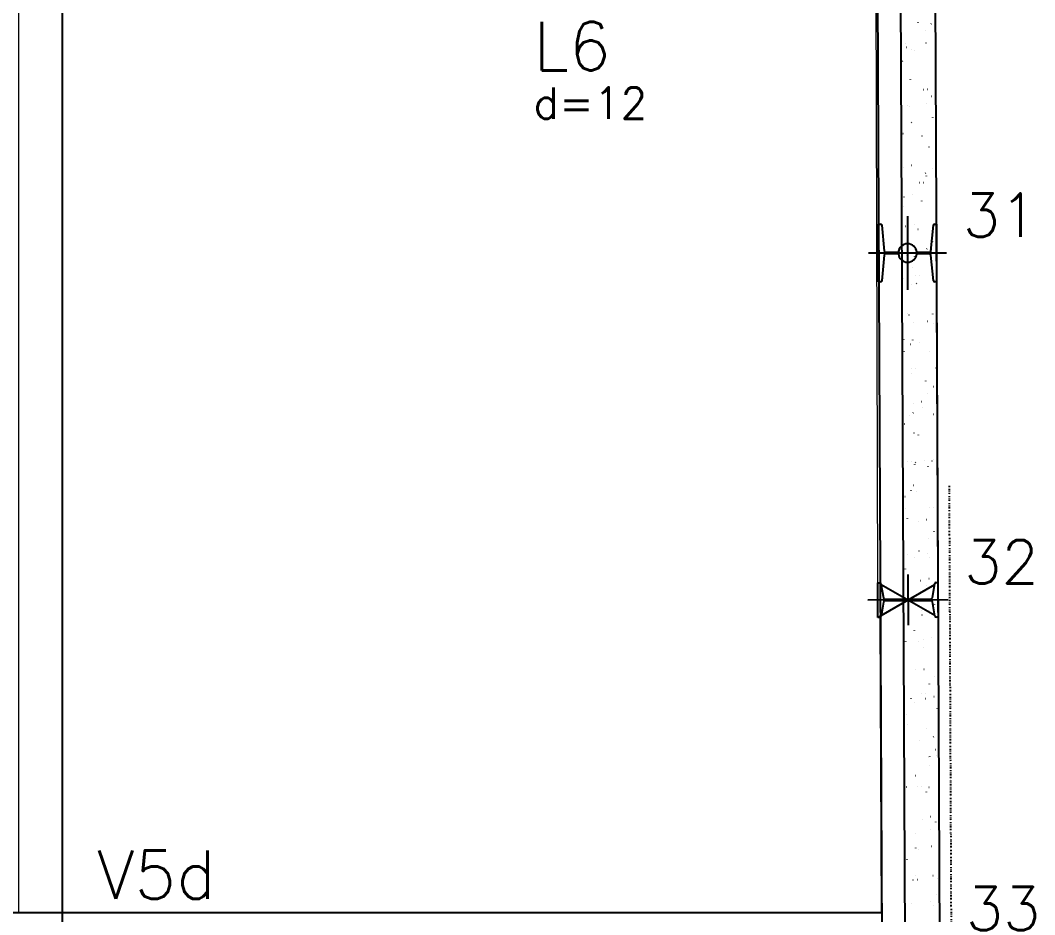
# Model space of a CAD drawing. Extents: x -40810 to 33675, y -2018 to 21213.
# Drawn here: x 22589.6 to 23028.2, y 3268.6 to 3655.6 of the extents above; entities that cross this region are included whole.
import ezdxf

# ---------------------------------------------------------------- set-up
doc = ezdxf.new("R2010")
doc.units = 0
doc.linetypes.add('ESTILO_TQS_0003', pattern=[1.5, 0.5, -0.4, 0.1, -0.5])
doc.layers.get('0').update_dxf_attribs({"color": 1, "lineweight": 9})
for name, color, linetype in [('1', 5, 'Continuous'), ('10', 7, 'Continuous'), ('13', 7, 'Continuous'), ('19', 5, 'Continuous'), ('24', 5, 'ESTILO_TQS_0003'), ('3', 2, 'Continuous'), ('49', 20, 'Continuous'), ('51', 6, 'Continuous'), ('52', 21, 'Continuous'), ('8', 5, 'Continuous')]:
    doc.layers.add(name, color=color, linetype=linetype)
doc.styles.get("Standard").update_dxf_attribs({"font": 'romans.shx', "width": 0.8})

# ---------------------------------------------------------------- blocks, each defined once
blk = doc.blocks.new('_H9EFD498501-004')
for p, q in [((3966.443747, 4196.784272), (3966.453536, 4196.858631)), ((3969.724598, 4193.049442), (3969.770255, 4193.108943)), ((3972.121596, 4196.173271), (3972.167254, 4196.232772)), ((3958.985017, 4187.441698), (3958.985017, 4187.441698)), ((3958.985017, 4187.441698), (3958.985017, 4187.441698)), ((3958.985017, 4187.441698), (3958.985017, 4187.441698)), ((3958.993822, 4185.484193), (3958.993822, 4185.484193)), ((3959.11293, 4187.447283), (3959.187858, 4187.450554)), ((3960.986145, 4187.529069), (3961.061074, 4187.532341)), ((3961.452887, 4186.029355), (3961.52611, 4186.045588)), ((3963.469575, 4184.897736), (3963.515232, 4184.957238)), ((3964.852959, 4184.701038), (3964.862748, 4184.775396)), ((3969.827722, 4187.915101), (3969.902651, 4187.918372)), ((3959.725692, 4180.018613), (3959.771349, 4180.078115)), ((3959.02253, 4179.102235), (3959.02253, 4179.102235)), ((3959.02253, 4179.102235), (3959.02253, 4179.102235)), ((3959.02253, 4179.102235), (3959.02253, 4179.102235)), ((3959.05175, 4172.606478), (3959.05175, 4172.606478)), ((3959.05175, 4172.606478), (3959.05175, 4172.606478)), ((3959.05175, 4172.606478), (3959.05175, 4172.606478)), ((3963.18875, 4172.060116), (3963.198539, 4172.134474)), ((3959.075433, 4167.341511), (3959.075433, 4167.341511)), ((3959.075433, 4167.341511), (3959.075433, 4167.341511)), ((3959.075433, 4167.341511), (3959.075433, 4167.341511)), ((3968.655269, 4167.759776), (3968.730198, 4167.763047)), ((3970.528484, 4167.841562), (3970.603413, 4167.844833)), ((3972.296826, 4164.775945), (3972.342483, 4164.835447)), ((3959.109677, 4159.728762), (3959.109677, 4159.728762)), ((3961.700751, 4160.757645), (3961.710541, 4160.832003)), ((3962.530772, 4160.487201), (3962.603994, 4160.503433)), ((3969.899828, 4161.652116), (3969.945485, 4161.711618)), ((3963.644805, 4153.500411), (3963.690462, 4153.559912)), ((3972.861276, 4155.490846), (3972.871065, 4155.565204)), ((3959.163961, 4147.660862), (3959.163961, 4147.660862)), ((3959.163961, 4147.660862), (3959.163961, 4147.660862)), ((3959.163961, 4147.660862), (3959.163961, 4147.660862)), ((3959.165848, 4147.241324), (3959.165848, 4147.241324)), ((3959.167604, 4146.851046), (3959.167604, 4146.851046)), ((3959.167604, 4146.851046), (3959.167604, 4146.851046)), ((3959.225548, 4146.863892), (3959.29877, 4146.880125)), ((3959.240668, 4147.244591), (3959.315597, 4147.247862)), ((3959.900922, 4148.621288), (3959.946579, 4148.680789)), ((3960.109963, 4148.67441), (3960.119753, 4148.748769)), ((3968.082245, 4147.630622), (3968.157173, 4147.633894)), ((3959.190807, 4141.692725), (3959.190807, 4141.692725)), ((3959.190807, 4141.692725), (3959.190807, 4141.692725)), ((3971.197067, 4142.849924), (3971.206856, 4142.924282)), ((3959.225531, 4133.973331), (3959.225531, 4133.973331)), ((3959.225531, 4133.973331), (3959.225531, 4133.973331)), ((3959.225531, 4133.973331), (3959.225531, 4133.973331)), ((3959.947546, 4134.133398), (3960.020768, 4134.149631)), ((3963.608656, 4134.945046), (3963.681878, 4134.961279)), ((3969.709068, 4131.547452), (3969.718858, 4131.621811)), ((3972.472056, 4133.378619), (3972.517713, 4133.438121)), ((3959.256264, 4127.141137), (3959.256264, 4127.141137)), ((3959.256264, 4127.141137), (3959.256264, 4127.141137)), ((3959.256264, 4127.141137), (3959.256264, 4127.141137)), ((3966.909792, 4127.475297), (3966.98472, 4127.478569)), ((3968.783007, 4127.557083), (3968.857936, 4127.560355)), ((3970.075058, 4130.254791), (3970.120715, 4130.314292)), ((3959.283458, 4121.095615), (3959.283458, 4121.095615)), ((3959.283458, 4121.095615), (3959.283458, 4121.095615)), ((3960.303432, 4121.321738), (3960.376655, 4121.337971)), ((3963.820034, 4122.103085), (3963.865691, 4122.162587)), ((3968.11828, 4119.464218), (3968.12807, 4119.538576)), ((3959.305392, 4116.219488), (3959.305392, 4116.219488)), ((3959.305392, 4116.219488), (3959.305392, 4116.219488)), ((3959.305392, 4116.219488), (3959.305392, 4116.219488)), ((3960.076152, 4117.223962), (3960.121809, 4117.283464)), ((3959.341385, 4108.2179), (3959.341385, 4108.2179)), ((3959.341385, 4108.2179), (3959.341385, 4108.2179)), ((3959.341385, 4108.2179), (3959.341385, 4108.2179)), ((3959.346679, 4107.04095), (3959.346679, 4107.04095)), ((3959.346679, 4107.04095), (3959.346679, 4107.04095)), ((3961.02543, 4108.591244), (3961.098652, 4108.607477)), ((3964.68654, 4109.402892), (3964.759762, 4109.419125)), ((3966.336768, 4107.346144), (3966.411696, 4107.349415)), ((3966.454071, 4106.823296), (3966.463861, 4106.897654)), ((3972.647286, 4101.981294), (3972.692943, 4102.040795)), ((3970.250288, 4098.857465), (3970.295945, 4098.916966)), ((3959.399312, 4095.340184), (3959.399312, 4095.340184)), ((3959.399312, 4095.340184), (3959.399312, 4095.340184)), ((3961.381316, 4095.779584), (3961.454539, 4095.795817)), ((3964.966073, 4095.520825), (3964.975862, 4095.595183)), ((3963.995264, 4090.705759), (3964.040921, 4090.765261)), ((3959.437094, 4086.940763), (3959.437094, 4086.940763)), ((3959.437094, 4086.940763), (3959.437094, 4086.940763)), ((3959.437094, 4086.940763), (3959.437094, 4086.940763)), ((3959.446823, 4084.778115), (3959.446823, 4084.778115)), ((3959.446823, 4084.778115), (3959.446823, 4084.778115)), ((3959.446823, 4084.778115), (3959.446823, 4084.778115)), ((3960.251381, 4085.826636), (3960.297039, 4085.886138)), ((3963.375285, 4083.43759), (3963.385074, 4083.511949)), ((3965.164315, 4087.190819), (3965.239243, 4087.19409)), ((3965.764424, 4083.860738), (3965.837646, 4083.876971)), ((3967.03753, 4087.272605), (3967.112459, 4087.275876)), ((3959.457239, 4082.462469), (3959.457239, 4082.462469)), ((3959.457239, 4082.462469), (3959.457239, 4082.462469)), ((3959.457239, 4082.462469), (3959.457239, 4082.462469)), ((3962.103314, 4083.049089), (3962.176536, 4083.065322)), ((3974.462388, 4077.613104), (3974.472178, 4077.687462)), ((3961.711076, 4070.796668), (3961.720865, 4070.871027)), ((3962.459201, 4070.23743), (3962.532423, 4070.253663)), ((3972.822516, 4070.583968), (3972.868173, 4070.64347)), ((3959.515166, 4069.584753), (3959.515166, 4069.584753)), ((3959.515166, 4069.584753), (3959.515166, 4069.584753)), ((3959.52751, 4066.840576), (3959.52751, 4066.840576)), ((3959.52751, 4066.840576), (3959.52751, 4066.840576)), ((3964.591291, 4067.061665), (3964.666219, 4067.064937)), ((3970.425518, 4067.460139), (3970.471175, 4067.519641)), ((3972.97439, 4066.310632), (3972.984179, 4066.384991)), ((3960.223077, 4059.494197), (3960.232867, 4059.568555)), ((3963.181198, 4057.506935), (3963.25442, 4057.523168)), ((3964.170494, 4059.308434), (3964.216151, 4059.367935)), ((3966.842308, 4058.318584), (3966.91553, 4058.334817)), ((3959.573093, 4056.707037), (3959.573093, 4056.707037)), ((3959.573093, 4056.707037), (3959.573093, 4056.707037)), ((3959.573093, 4056.707037), (3959.573093, 4056.707037)), ((3959.582445, 4054.628108), (3959.582445, 4054.628108)), ((3959.582445, 4054.628108), (3959.582445, 4054.628108)), ((3959.582445, 4054.628108), (3959.582445, 4054.628108)), ((3959.588253, 4053.336742), (3959.588253, 4053.336742)), ((3959.588253, 4053.336742), (3959.588253, 4053.336742)), ((3959.588253, 4053.336742), (3959.588253, 4053.336742)), ((3960.426611, 4054.429311), (3960.472268, 4054.488812)), ((3971.383602, 4054.227398), (3971.393391, 4054.301756)), ((3959.617925, 4046.740389), (3959.617925, 4046.740389)), ((3959.617925, 4046.740389), (3959.617925, 4046.740389)), ((3959.617925, 4046.740389), (3959.617925, 4046.740389)), ((3959.63102, 4043.829322), (3959.63102, 4043.829322)), ((3959.63102, 4043.829322), (3959.63102, 4043.829322)), ((3963.418838, 4046.90634), (3963.493766, 4046.909611)), ((3963.537085, 4044.695276), (3963.610307, 4044.711509)), ((3965.292053, 4046.988126), (3965.366982, 4046.991398)), ((3974.13363, 4047.374158), (3974.208559, 4047.377429)), ((3969.719393, 4041.586476), (3969.729182, 4041.660834)), ((3970.600748, 4036.062814), (3970.646405, 4036.122315)), ((3972.997746, 4039.186642), (3973.043403, 4039.246144)), ((3959.688947, 4030.951606), (3959.688947, 4030.951606)), ((3959.688947, 4030.951606), (3959.688947, 4030.951606)), ((3959.688947, 4030.951606), (3959.688947, 4030.951606)), ((3964.259082, 4031.964781), (3964.332305, 4031.981014)), ((3967.920192, 4032.776429), (3967.993415, 4032.792662)), ((3959.708341, 4026.640202), (3959.708341, 4026.640202)), ((3959.708341, 4026.640202), (3959.708341, 4026.640202)), ((3962.845814, 4026.777187), (3962.920742, 4026.780458)), ((3964.345724, 4027.911108), (3964.391381, 4027.97061)), ((3968.231394, 4030.284005), (3968.241184, 4030.358363)), ((3972.961177, 4027.218833), (3973.036106, 4027.222104)), ((3959.729684, 4021.895368), (3959.729684, 4021.895368)), ((3959.729684, 4021.895368), (3959.729684, 4021.895368)), ((3959.729684, 4021.895368), (3959.729684, 4021.895368)), ((3960.601841, 4023.031985), (3960.647498, 4023.091487)), ((3959.746874, 4018.073891), (3959.746874, 4018.073891)), ((3959.746874, 4018.073891), (3959.746874, 4018.073891)), ((3964.614969, 4019.153121), (3964.688191, 4019.169354)), ((3966.640606, 4018.20077), (3966.650396, 4018.275129)), ((3959.798756, 4006.540014), (3959.798756, 4006.540014)), ((3959.798756, 4006.540014), (3959.798756, 4006.540014)), ((3959.798756, 4006.540014), (3959.798756, 4006.540014)), ((3959.804801, 4005.196175), (3959.804801, 4005.196175)), ((3959.804801, 4005.196175), (3959.804801, 4005.196175)), ((3959.804801, 4005.196175), (3959.804801, 4005.196175)), ((3961.673361, 4006.621861), (3961.748289, 4006.625133)), ((3963.546576, 4006.703648), (3963.621505, 4006.706919)), ((3964.976397, 4005.559848), (3964.986187, 4005.634207)), ((3965.336967, 4006.422627), (3965.410189, 4006.43886)), ((3968.998077, 4007.234275), (3969.071299, 4007.250508)), ((3970.775977, 4004.665488), (3970.821635, 4004.72499)), ((3972.388153, 4007.089679), (3972.463082, 4007.092951)), ((3973.172976, 4007.789317), (3973.218633, 4007.848818)), ((3964.520954, 3996.513783), (3964.566611, 3996.573284)), ((3959.862728, 3992.31846), (3959.862728, 3992.31846)), ((3959.862728, 3992.31846), (3959.862728, 3992.31846)), ((3960.777071, 3991.634659), (3960.822728, 3991.694161)), ((3963.488399, 3994.257377), (3963.498188, 3994.331735)), ((3965.692853, 3993.610967), (3965.766075, 3993.6272)), ((3959.871115, 3990.453995), (3959.871115, 3990.453995)), ((3959.871115, 3990.453995), (3959.871115, 3990.453995)), ((3959.871115, 3990.453995), (3959.871115, 3990.453995)), ((3971.2157, 3986.934354), (3971.290629, 3986.937626)), ((3973.088915, 3987.016141), (3973.163844, 3987.019412)), ((3974.648923, 3988.990578), (3974.658713, 3989.064936)), ((3959.889172, 3986.439827), (3959.889172, 3986.439827)), ((3959.889172, 3986.439827), (3959.889172, 3986.439827)), ((3961.100337, 3986.492708), (3961.175265, 3986.495979)), ((3959.920655, 3979.440744), (3959.920655, 3979.440744)), ((3959.920655, 3979.440744), (3959.920655, 3979.440744)), ((3959.920655, 3979.440744), (3959.920655, 3979.440744)), ((3961.897611, 3982.174143), (3961.9074, 3982.248501)), ((3966.414851, 3980.880472), (3966.488073, 3980.896705)), ((3970.075961, 3981.692121), (3970.149183, 3981.708354)), ((3972.984715, 3976.349656), (3972.994504, 3976.424014)), ((3973.348205, 3976.391991), (3973.393862, 3976.451493)), ((3960.233402, 3969.533221), (3960.243191, 3969.607579)), ((3970.951207, 3973.268162), (3970.996864, 3973.327664)), ((3959.974082, 3967.563491), (3959.974082, 3967.563491)), ((3959.978582, 3966.563028), (3959.978582, 3966.563028)), ((3959.978582, 3966.563028), (3959.978582, 3966.563028)), ((3959.979587, 3966.33964), (3960.002812, 3966.340654)), ((3961.801099, 3966.419169), (3961.876028, 3966.422441)), ((3964.696184, 3965.116457), (3964.741841, 3965.175958)), ((3966.770737, 3968.068813), (3966.843959, 3968.085046)), ((3970.642676, 3966.805201), (3970.717605, 3966.808472)), ((3971.496716, 3965.047185), (3971.506505, 3965.121543)), ((3960.012546, 3959.012622), (3960.012546, 3959.012622)), ((3960.012546, 3959.012622), (3960.012546, 3959.012622)), ((3960.012546, 3959.012622), (3960.012546, 3959.012622)), ((3960.952301, 3960.237334), (3960.997958, 3960.296835)), ((3971.153845, 3956.149967), (3971.227067, 3956.1662)), ((3960.03651, 3953.685313), (3960.03651, 3953.685313)), ((3960.03651, 3953.685313), (3960.03651, 3953.685313)), ((3960.03651, 3953.685313), (3960.03651, 3953.685313)), ((3967.492735, 3955.338318), (3967.565957, 3955.354551)), ((3969.905928, 3952.96395), (3969.915717, 3953.038309)), ((3960.070003, 3946.239453), (3960.070003, 3946.239453)), ((3960.070003, 3946.239453), (3960.070003, 3946.239453)), ((3960.070003, 3946.239453), (3960.070003, 3946.239453)), ((3969.470223, 3946.649876), (3969.545152, 3946.653147)), ((3971.343438, 3946.731662), (3971.418367, 3946.734934)), ((3973.523435, 3944.994666), (3973.569092, 3945.054167)), ((3960.094437, 3940.807597), (3960.094437, 3940.807597)), ((3960.094437, 3940.807597), (3960.094437, 3940.807597)), ((3967.848621, 3942.526659), (3967.921844, 3942.542892)), ((3968.241719, 3940.323028), (3968.251508, 3940.397387)), ((3971.126437, 3941.870837), (3971.172094, 3941.930338)), ((3964.871413, 3933.719131), (3964.917071, 3933.778633)), ((3968.570619, 3929.796164), (3968.643841, 3929.812397)), ((3972.231729, 3930.607813), (3972.304951, 3930.624046)), ((3960.152364, 3927.929882), (3960.152364, 3927.929882)), ((3960.152364, 3927.929882), (3960.152364, 3927.929882)), ((3960.152364, 3927.929882), (3960.152364, 3927.929882)), ((3960.153977, 3927.571248), (3960.153977, 3927.571248)), ((3960.153977, 3927.571248), (3960.153977, 3927.571248)), ((3960.153977, 3927.571248), (3960.153977, 3927.571248)), ((3960.160418, 3926.139266), (3960.160418, 3926.139266)), ((3960.160418, 3926.139266), (3960.160418, 3926.139266)), ((3961.127531, 3928.840008), (3961.173188, 3928.89951)), ((3966.75372, 3929.020557), (3966.76351, 3929.094915)), ((3968.897199, 3926.520722), (3968.972127, 3926.523994)), ((3965.162932, 3916.937323), (3965.172722, 3917.011681)), ((3968.926506, 3916.984505), (3968.999728, 3917.000738)), ((3960.210291, 3915.052166), (3960.210291, 3915.052166)), ((3960.210291, 3915.052166), (3960.210291, 3915.052166)), ((3973.698665, 3913.59734), (3973.744322, 3913.656841)), ((3971.301667, 3910.473511), (3971.347324, 3910.533013)), ((3960.250834, 3906.039079), (3960.250834, 3906.039079)), ((3960.250834, 3906.039079), (3960.250834, 3906.039079)), ((3960.250834, 3906.039079), (3960.250834, 3906.039079)), ((3963.498724, 3904.296401), (3963.508513, 3904.370759)), ((3967.724746, 3906.365397), (3967.799675, 3906.368669)), ((3969.597961, 3906.447184), (3969.67289, 3906.450455)), ((3969.648503, 3904.25401), (3969.721725, 3904.270243)), ((3973.309613, 3905.065658), (3973.382835, 3905.081891)), ((3960.268218, 3902.174451), (3960.268218, 3902.174451)), ((3960.268218, 3902.174451), (3960.268218, 3902.174451)), ((3960.268218, 3902.174451), (3960.268218, 3902.174451)), ((3965.046643, 3902.321806), (3965.0923, 3902.381307)), ((3974.762038, 3899.810365), (3974.771827, 3899.884723)), ((3960.295408, 3896.129875), (3960.295408, 3896.129875)), ((3960.295408, 3896.129875), (3960.295408, 3896.129875)), ((3960.295408, 3896.129875), (3960.295408, 3896.129875)), ((3961.30276, 3897.442683), (3961.348418, 3897.502184)), ((3962.010725, 3892.993929), (3962.020514, 3893.068288)), ((3970.00439, 3891.44235), (3970.077612, 3891.458583)), ((3960.326145, 3889.296735), (3960.326145, 3889.296735)), ((3960.326145, 3889.296735), (3960.326145, 3889.296735)), ((3960.341249, 3885.938892), (3960.341249, 3885.938892)), ((3960.341249, 3885.938892), (3960.341249, 3885.938892)), ((3967.151722, 3886.236244), (3967.22665, 3886.239515)), ((3973.17125, 3887.72713), (3973.181039, 3887.801489)), ((3973.873895, 3882.200014), (3973.919552, 3882.259516)), ((3960.36572, 3880.498874), (3960.36572, 3880.498874)), ((3960.36572, 3880.498874), (3960.36572, 3880.498874)), ((3960.419937, 3880.910695), (3960.429726, 3880.985053)), ((3970.726387, 3878.711856), (3970.79961, 3878.728089)), ((3971.476897, 3879.076186), (3971.522554, 3879.135687)), ((3974.387497, 3879.523504), (3974.46072, 3879.539737)), ((3960.384072, 3876.41902), (3960.384072, 3876.41902)), ((3960.384072, 3876.41902), (3960.384072, 3876.41902)), ((3960.384072, 3876.41902), (3960.384072, 3876.41902)), ((3971.507041, 3875.086208), (3971.51683, 3875.160567)), ((3965.221873, 3870.92448), (3965.26753, 3870.983981)), ((3960.431665, 3865.838705), (3960.431665, 3865.838705)), ((3960.431665, 3865.838705), (3960.431665, 3865.838705)), ((3960.431665, 3865.838705), (3960.431665, 3865.838705)), ((3960.436839, 3864.688502), (3960.436839, 3864.688502)), ((3960.436839, 3864.688502), (3960.436839, 3864.688502)), ((3960.436839, 3864.688502), (3960.436839, 3864.688502)), ((3961.47799, 3866.045357), (3961.523647, 3866.104858)), ((3965.979269, 3866.080919), (3966.054197, 3866.08419)), ((3967.852484, 3866.162705), (3967.927413, 3866.165977)), ((3971.082274, 3865.900196), (3971.155496, 3865.916429)), ((3960.441999, 3863.541304), (3960.441999, 3863.541304)), ((3960.441999, 3863.541304), (3960.441999, 3863.541304)), ((3970.019042, 3863.783737), (3970.028831, 3863.858095)), ((3968.428254, 3851.700503), (3968.438043, 3851.774861)), ((3971.804271, 3853.169701), (3971.877494, 3853.185934)), ((3974.049125, 3850.802689), (3974.094782, 3850.86219)), ((3975.465381, 3853.98135), (3975.485157, 3853.985734)), ((3960.499926, 3850.663588), (3960.499926, 3850.663588)), ((3960.499926, 3850.663588), (3960.499926, 3850.663588)), ((3960.499926, 3850.663588), (3960.499926, 3850.663588)), ((3971.652127, 3847.67886), (3971.697784, 3847.738361)), ((3960.52208, 3845.738518), (3960.52208, 3845.738518)), ((3960.52208, 3845.738518), (3960.52208, 3845.738518)), ((3965.406245, 3845.951765), (3965.481173, 3845.955037)), ((3960.557853, 3837.785873), (3960.557853, 3837.785873)), ((3960.557853, 3837.785873), (3960.557853, 3837.785873)), ((3965.397103, 3839.527154), (3965.44276, 3839.586656)), ((3966.764045, 3839.059581), (3966.773835, 3839.133939)), ((3972.160158, 3840.358042), (3972.23338, 3840.374275)), ((3960.578269, 3833.247128), (3960.578269, 3833.247128)), ((3960.578269, 3833.247128), (3960.578269, 3833.247128)), ((3960.578269, 3833.247128), (3960.578269, 3833.247128)), ((3961.65322, 3834.648031), (3961.698877, 3834.707533)), ((3960.612496, 3825.638331), (3960.612496, 3825.638331)), ((3960.612496, 3825.638331), (3960.612496, 3825.638331)), ((3960.612496, 3825.638331), (3960.612496, 3825.638331)), ((3960.61578, 3824.908157), (3960.61578, 3824.908157)), ((3960.61578, 3824.908157), (3960.61578, 3824.908157)), ((3960.61578, 3824.908157), (3960.61578, 3824.908157)), ((3964.233792, 3825.79644), (3964.30872, 3825.799712)), ((3965.276046, 3827.757109), (3965.285836, 3827.831468)), ((3966.107007, 3825.878227), (3966.181936, 3825.881498)), ((3972.882156, 3827.627547), (3972.955378, 3827.64378)), ((3974.948584, 3826.264258), (3975.023513, 3826.26753)), ((3963.685259, 3815.673875), (3963.695048, 3815.748233)), ((3971.827356, 3816.281534), (3971.873014, 3816.341036)), ((3974.224355, 3819.405363), (3974.270012, 3819.464865)), ((3960.673707, 3812.030442), (3960.673707, 3812.030442)), ((3960.673707, 3812.030442), (3960.673707, 3812.030442)), ((3973.238042, 3814.815888), (3973.311264, 3814.832121))]:
    blk.add_line(p, q)

msp = doc.modelspace()

# ---------------------------------------------------------------- linework, layer by layer
at = {"linetype": 'Continuous', "ltscale": 30}
msp.add_lwpolyline([(22958.818, 3975.998), (22588.82, 3975.998), (22588.82, 3269.408), (22607.82, 3269.408), (22961.996, 3269.408), (22961.421, 3397.279), (22960.356, 3397.274), (22960.421, 3397.311), (22960.353, 3412.274)], close=True, dxfattribs=at)
for points in [[(22987.028, 3262.391), (22986.421, 3397.391), (22985.142, 3397.386), (22984.989, 3398.241), (22974.074, 3404.442), (22972.703, 3404.436), (22961.844, 3398.137), (22961.7, 3397.28), (22960.421, 3397.274), (22960.353, 3412.274), (22961.632, 3412.28), (22961.785, 3411.424), (22972.7, 3405.223), (22974.071, 3405.229), (22984.929, 3411.528), (22985.074, 3412.385), (22986.353, 3412.391), (22985.583, 3566.769, 1.0172907), (22984.333, 3566.742), (22983.239, 3555.285), (22982.676, 3555.285, 0.4256188), (22983.301, 3555.934), (22984.395, 3567.391), (22985.656, 3567.391), (22984.908, 3716.72, 1.0172907)], [(22972.057, 3255.972), (22971.392, 3403.676), (22960.421, 3397.311), (22960.353, 3412.274), (22961.632, 3412.28), (22961.785, 3411.424), (22971.382, 3405.972), (22970.726, 3551.756, -0.2031831), (22969.23, 3554.498), (22963.748, 3554.498, 0.4256188), (22963.123, 3553.848), (22962.029, 3542.391), (22961.466, 3542.391, 0.4256188), (22962.091, 3543.04), (22963.223, 3554.891), (22969.211, 3554.891, -0.2265955), (22970.698, 3558.004), (22970.051, 3701.708, -0.2031833)]]:
    msp.add_lwpolyline(points, format="xyb", dxfattribs=at)
msp.add_lwpolyline([(22960.712, 3567.391), (22962.029, 3567.391), (22963.139, 3555.768, 0.3490385), (22963.749, 3555.285), (22963.185, 3555.285), (22962.075, 3566.908, 0.891447), (22960.841, 3566.766), (22960.712, 3542.391)], format="xyb", close=True, dxfattribs=at)
msp.add_lwpolyline([(22547.82, 3269.408), (22607.82, 3269.408), (22607.82, 3250.408)], dxfattribs=at)
msp.add_lwpolyline([(22547.82, 3269.408), (22607.82, 3269.408), (22607.82, 3250.408)], dxfattribs=at)
at = {"layer": '1'}
for points in [[(22607.82, 3269.408), (22607.82, 3972.498)], [(22961.996, 3269.408), (22607.82, 3269.408)]]:
    msp.add_lwpolyline(points, dxfattribs=at)
at = {"layer": '24'}
msp.add_line((22991.165, 3454.212), (23008.322, -359.928), dxfattribs=at)
at = {"layer": '3'}
msp.add_lwpolyline([(22547.82, 3250.408), (22607.82, 3250.408), (22607.82, 3269.408), (22547.82, 3269.408), (22547.82, 3250.408)], dxfattribs=at)
at = {"layer": '49'}
for p, q in [((22983.705, 4000.975), (23003.3, -354.955)), ((22968.773, 3985.998), (22980.8, 1312.324)), ((22958.818, 3975.998), (22976.069, 140.778))]:
    msp.add_line(p, q, dxfattribs=at)
at = {"layer": '51'}
for p, q in [((22973.212, 3570.8), (22973.212, 3538.982)), ((22960.712, 3542.391), (22960.712, 3567.391)), ((22960.712, 3567.391), (22961.466, 3567.391)), ((22962.075, 3566.908), (22963.139, 3555.768)), ((22983.285, 3555.768), (22984.349, 3566.908)), ((22984.958, 3567.391), (22985.712, 3567.391)), ((22985.712, 3567.391), (22985.712, 3542.391)), ((22990.061, 3554.891), (22956.363, 3554.891)), ((22963.139, 3554.015), (22962.075, 3542.874)), ((22963.747, 3555.285), (22969.23, 3555.285)), ((22969.23, 3554.498), (22963.748, 3554.498)), ((22977.194, 3555.285), (22982.676, 3555.285)), ((22982.676, 3554.498), (22977.194, 3554.498)), ((22984.349, 3542.874), (22983.285, 3554.015)), ((22961.466, 3542.391), (22960.712, 3542.391)), ((22985.712, 3542.391), (22984.958, 3542.391)), ((22960.353, 3412.274), (22961.107, 3412.278)), ((22960.421, 3397.274), (22960.353, 3412.274)), ((22973.338, 3415.742), (22973.436, 3393.924)), ((22985.599, 3412.388), (22986.353, 3412.391)), ((22986.353, 3412.391), (22986.421, 3397.391)), ((22961.718, 3411.797), (22962.81, 3405.662)), ((22961.785, 3411.424), (22984.989, 3398.241)), ((22961.844, 3398.137), (22984.929, 3411.528)), ((22983.956, 3405.757), (22984.993, 3411.902)), ((22990.736, 3404.911), (22956.038, 3404.755)), ((22962.818, 3403.909), (22961.781, 3397.763)), ((22963.42, 3405.181), (22983.349, 3405.271)), ((22983.353, 3404.484), (22963.425, 3404.394)), ((22985.056, 3397.868), (22983.963, 3404.004)), ((22961.175, 3397.278), (22960.421, 3397.274)), ((22986.421, 3397.391), (22985.666, 3397.388))]:
    msp.add_line(p, q, dxfattribs=at)
for centre, radius, start, end in [((22961.466, 3566.766), 0.625, 13.13877, 90), ((22984.958, 3566.766), 0.625, 90, 166.86123), ((22973.212, 3554.891), 4.001, 5.64414, 174.35586), ((22963.748, 3555.91), 0.625, 193.13885, 270.105), ((22963.748, 3553.873), 0.625, 90, 166.86123), ((22973.212, 3554.891), 4.001, 185.64414, 354.35586), ((22982.676, 3555.91), 0.625, 270, 346.86123), ((22982.676, 3553.873), 0.625, 13.13877, 90), ((22961.466, 3543.016), 0.625, 270, 346.86123), ((22984.958, 3543.016), 0.625, 193.13877, 270), ((22961.11, 3411.653), 0.625, 13.3965, 90.25773), ((22985.602, 3411.763), 0.625, 90.25773, 167.11896), ((22963.418, 3405.806), 0.625, 193.39658, 270.36272), ((22963.428, 3403.769), 0.625, 90.25773, 167.11896), ((22983.346, 3405.896), 0.625, 270.25773, 347.11896), ((22983.355, 3403.859), 0.625, 13.3965, 90.25773), ((22961.172, 3397.903), 0.625, 270.25773, 347.11896), ((22985.664, 3398.013), 0.625, 193.3965, 270.25773)]:
    msp.add_arc(centre, radius, start, end, dxfattribs=at)

# ---------------------------------------------------------------- block references
at = {"layer": '19'}
msp.add_blockref('_H9EFD498501-004', (19011.32, -542.088), dxfattribs=at)

# ---------------------------------------------------------------- texts
at = {"layer": '10'}
msp.add_text('L6', height=21, dxfattribs=at).set_placement((22811.51, 3633.905))
at = {"layer": '13'}
msp.add_text('d=12', height=13.5, dxfattribs=at).set_placement((22811.51, 3613.01))
at = {"layer": '52'}
for s, p in [('31', (22997.098, 3561.929)), ('32', (22997.772, 3411.929)), ('33', (22998.447, 3261.929))]:
    msp.add_text(s, height=18.75, dxfattribs=at).set_placement(p)
at = {"layer": '8'}
msp.add_text('V5d', height=21, dxfattribs=at).set_placement((22622.784, 3275.476))

doc.saveas('drawing.dxf')
